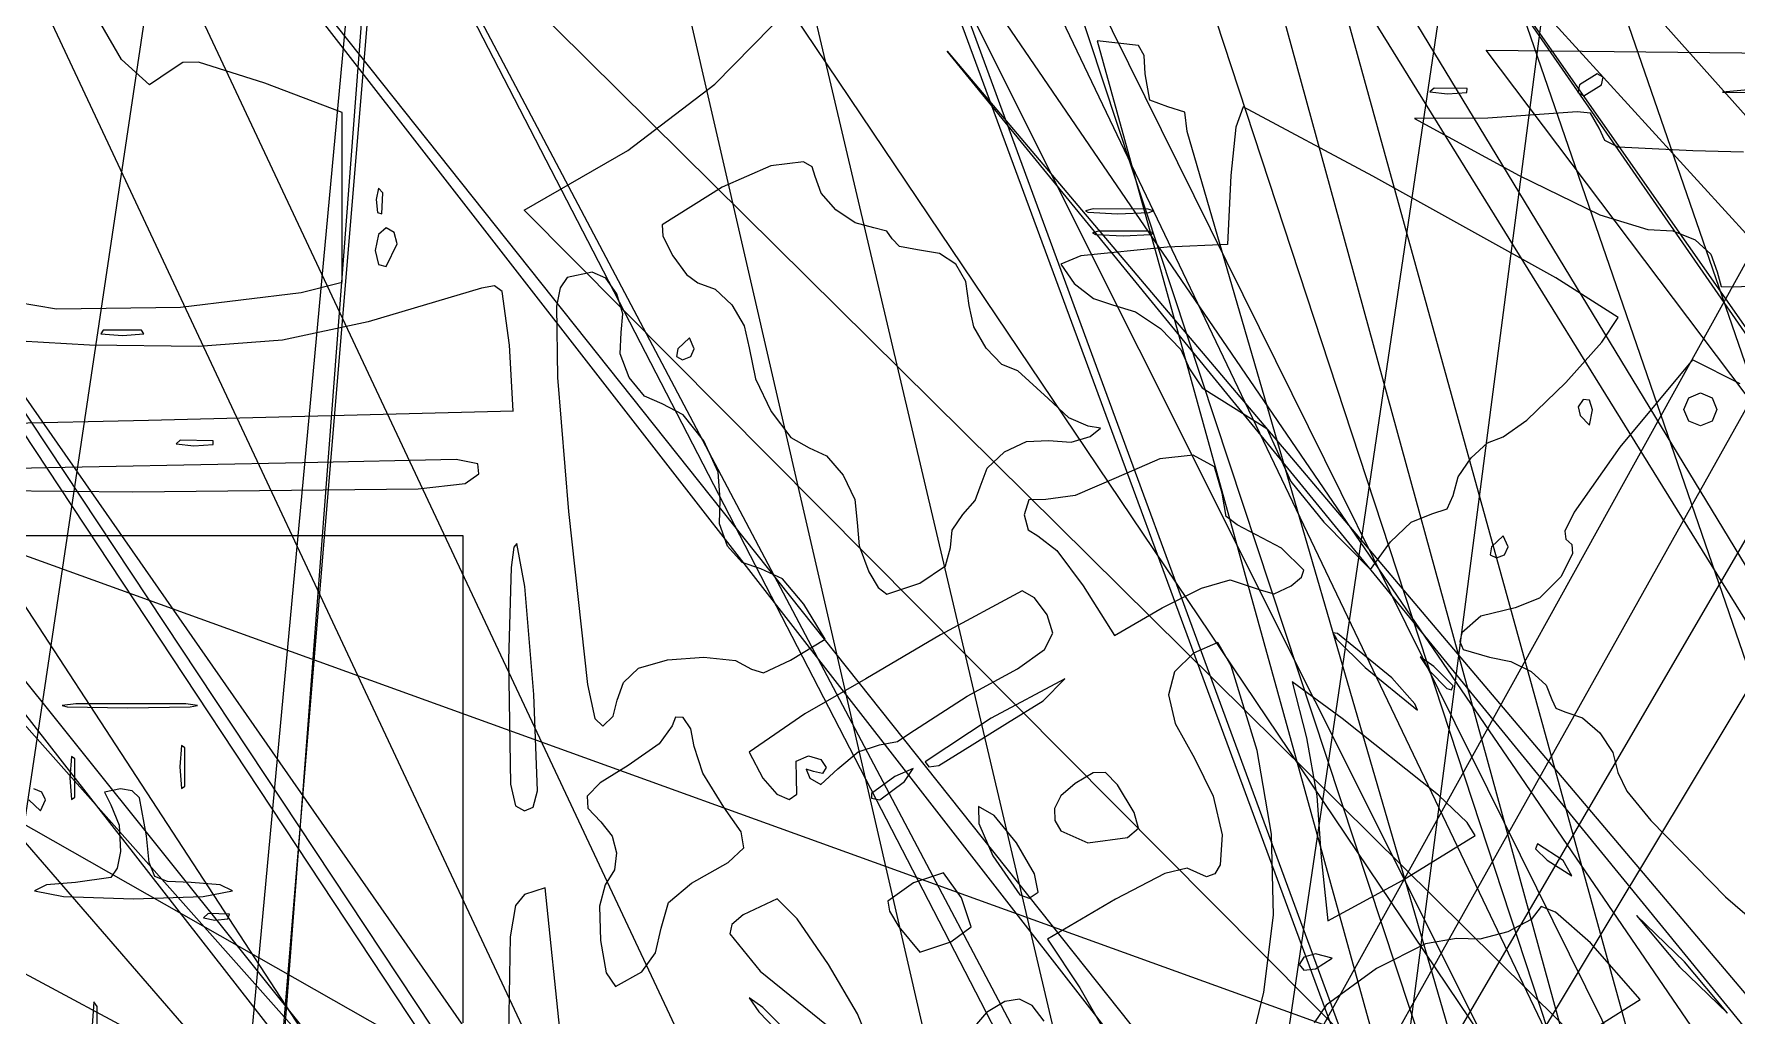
# Model space of a CAD drawing. Extents: x -99 to 383, y -48 to 207.
# Drawn here: x 105.84 to 149.54, y 64.47 to 89.66 of the extents above; entities that cross this region are included whole.
import ezdxf

# ---------------------------------------------------------------- set-up
doc = ezdxf.new("R2010")
doc.units = 0

msp = doc.modelspace()

# ---------------------------------------------------------------- linework, layer by layer
at = {"layer": 'Image'}
for p, q in [((101.618311, 195.175285), (164.545, 3.69192)), ((161.221387, 3.980536), (98.29404, 194.193918)), ((112.0605, 189.56777), (162.789, 5.92466)), ((161.73033, 3.283581), (111.00217, 188.15977)), ((95.4108, 1.19415), (121.0571, 172.94959)), ((120.527694, 165.965008), (174.277, 10.0841)), ((98.514306, 160.461684), (174.118, 7.71482)), ((174.118, 2.49372), (98.514306, 160.461684)), ((175.2651, -0.499185), (120.148106, 159.615018)), ((119.721334, 153.265257), (106.886, 15.1641)), ((142.370657, 4.642059), (109.1677, 148.746749)), ((112.06048, 148.749853), (145.263, 7.85132)), ((193.193, 4.4925), (107.71483, 145.292801)), ((103.106359, 143.669655), (168.293, 13.4708)), ((106.984385, 143.670023), (193.193, 4.4925)), ((107.292057, 4.933548), (118.836963, 143.034707)), ((111.02801, 141.129171), (159.478, 9.44914)), ((161.548, 3.52248), (112.22885, 137.107511)), ((117.380787, 131.251911), (108.088, 9.09636)), ((115.165715, 126.411816), (213.316, 16.2186)), ((172.17357, 124.26498), (106.465, 5.59171)), ((148.8957, 123.631888), (133.453, 4.93895)), ((109.883767, 6.41889), (180.07142, 123.138027)), ((129.208541, 4.374506), (146.77331, 123.067444)), ((107.718038, 4.922399), (173.42661, 122.291358)), ((175.813593, 121.374137), (107.757, 4.655)), ((95.692643, 120.83883), (148.101, 9.25269)), ((144.969, 7.54461), (92.644665, 119.045441)), ((111.220155, 118.55155), (186.589, 8.27903)), ((222.347102, 4.929354), (124.196845, 112.594694)), ((184.913144, 1.674289), (110.67067, 111.9468)), ((85.954983, 108.532942), (152.405, 13.226)), ((86.942761, 107.580926), (155.025, 4.66925)), ((75.936123, 105.33438), (156.78, 14.3175)), ((79.887232, 105.14623), (157.72, 8.06155)), ((157.72, 5.52155), (79.887232, 105.14623)), ((150.271, 6.59378), (85.87547, 105.216832)), ((157.024, 2.39359), (88.85963, 105.216832)), ((101.33667, 105.286998), (180.851, 5.36021)), ((180.851, 3.10244), (101.33667, 105.286998)), ((109.23889, 105.286998), (161.86, 5.7097)), ((161.86, 3.45192), (109.23889, 105.286998)), ((156.967837, 9.707873), (76.124272, 102.93549)), ((140.56476, 95.268447), (203.487, 5.3546)), ((203.48689, 4.366827), (140.56476, 95.268447)), ((116.13808, 92.869547), (196.952, 12.9275)), ((123.312158, 88.36914), (125.257713, 90.342987)), ((108.085799, 89.004998), (107.554307, 89.91633)), ((129.27591, 89.222253), (196.537, 9.7746)), ((196.53699, 6.930752), (129.27591, 89.222253)), ((134.182867, 89.363724), (133.126124, 89.482854)), ((133.126124, 89.482854), (156.578, 4.84142)), ((134.329446, 89.110708), (134.182867, 89.363724)), ((143.1045, 89.245364), (159.5301, 89.067956)), ((207.408009, 3.990547), (143.1045, 89.245364)), ((108.809757, 88.35399), (108.085799, 89.004998)), ((109.389325, 88.74697), (108.809757, 88.35399)), ((109.663917, 88.923144), (109.389325, 88.74697)), ((110.067625, 88.9355), (109.663917, 88.923144)), ((111.764455, 88.394192), (110.067625, 88.9355)), ((134.355904, 88.636188), (134.329446, 89.110708)), ((113.746605, 87.648434), (111.764455, 88.394192)), ((121.077361, 86.671438), (123.312158, 88.36914)), ((134.475128, 87.962354), (134.355904, 88.636188)), ((145.50406, 88.354044), (145.463783, 88.154725)), ((145.960695, 88.636266), (145.50406, 88.354044)), ((145.611869, 88.071822), (146.068504, 88.354044)), ((146.108781, 88.553363), (145.960695, 88.636266)), ((146.068504, 88.354044), (146.108781, 88.553363)), ((146.068504, 88.354044), (146.068504, 88.354044)), ((151.289629, 88.362801), (149.172969, 88.163101)), ((134.939962, 87.789522), (134.475128, 87.962354)), ((141.769978, 88.267413), (141.666095, 88.172458)), ((141.666095, 88.172458), (142.117393, 88.126855)), ((142.616644, 88.256943), (141.769978, 88.267413)), ((142.117393, 88.126855), (142.613303, 88.160756)), ((142.613303, 88.160756), (142.616644, 88.256957)), ((142.616644, 88.256957), (142.616644, 88.256943)), ((145.463783, 88.154725), (145.611869, 88.071822)), ((149.172969, 88.163101), (151.995189, 88.138378)), ((113.750218, 85.472094), (113.746605, 87.648434)), ((135.379247, 87.653154), (134.939962, 87.789522)), ((135.43385, 87.154523), (135.379247, 87.653154)), ((136.875767, 87.789598), (136.685736, 87.271455)), ((140.201947, 86.014368), (136.875767, 87.789598)), ((143.153233, 87.500325), (141.271323, 87.49327)), ((141.271323, 87.49327), (143.952433, 86.02801)), ((145.444483, 87.664443), (143.153233, 87.500325)), ((145.785376, 87.625569), (145.444483, 87.664443)), ((146.005597, 87.24111), (145.785376, 87.625569)), ((160.115479, 2.513088), (135.43385, 87.154523)), ((136.685736, 87.271455), (136.557618, 86.025708)), ((146.15293, 86.92906), (146.005597, 87.24111)), ((118.42365, 85.135992), (121.077361, 86.671438)), ((146.496385, 86.754141), (146.15293, 86.92906)), ((148.415097, 86.660704), (146.496385, 86.754141)), ((149.708454, 86.624749), (148.415097, 86.660704)), ((124.750727, 86.280308), (123.503551, 85.729491)), ((125.585584, 86.38244), (124.750727, 86.280308)), ((125.81151, 86.253682), (125.585584, 86.38244)), ((125.890097, 85.998872), (125.81151, 86.253682)), ((114.67934, 85.707129), (114.622793, 85.414157)), ((114.7933, 85.584667), (114.67934, 85.707129)), ((123.503551, 85.729491), (121.962077, 84.767002)), ((126.042854, 85.578116), (125.890097, 85.998872)), ((136.557618, 86.025708), (136.4736, 84.261818)), ((144.892557, 83.403818), (140.201947, 86.014368)), ((143.952433, 86.02801), (146.027969, 85.016485)), ((113.75383, 83.295754), (113.750218, 85.472094)), ((114.622793, 85.414157), (114.657148, 85.082216)), ((114.771033, 85.043741), (114.793329, 85.584667)), ((114.793329, 85.584667), (114.7933, 85.584667)), ((126.422772, 85.150461), (126.042854, 85.578116)), ((114.657148, 85.082216), (114.771033, 85.043741)), ((197.875363, 5.193932), (118.42365, 85.135992)), ((126.912322, 84.818576), (126.422772, 85.150461)), ((127.393977, 84.685132), (126.912322, 84.818576)), ((133.01939, 85.169809), (132.827889, 85.12371)), ((132.827889, 85.12371), (132.883049, 85.085379)), ((132.883049, 85.085379), (133.650523, 85.04801)), ((134.4305, 85.165971), (133.01939, 85.169809)), ((133.650523, 85.04801), (134.461728, 85.081122)), ((134.4305, 85.165956), (134.4305, 85.165971)), ((134.564216, 85.118989), (134.4305, 85.165956)), ((134.461728, 85.081122), (134.564216, 85.118989)), ((146.027969, 85.016485), (147.253133, 84.64212)), ((114.683407, 84.514413), (114.600503, 84.104011)), ((114.882728, 84.685112), (114.683407, 84.514413)), ((115.082047, 84.565651), (114.882728, 84.685112)), ((115.16495, 84.278436), (115.082047, 84.565651)), ((121.962077, 84.767002), (121.977299, 84.472768)), ((121.977299, 84.472768), (122.233903, 83.966329)), ((127.727099, 84.602229), (127.393977, 84.685132)), ((127.865655, 84.40291), (127.727099, 84.602229)), ((128.056332, 84.203591), (127.865655, 84.40291)), ((133.15641, 84.6021), (133.010062, 84.554611)), ((133.010062, 84.554611), (133.081004, 84.515722)), ((133.081004, 84.515722), (133.791409, 84.479793)), ((134.42641, 84.6021), (133.15641, 84.6021)), ((133.791409, 84.479793), (134.501814, 84.515721)), ((134.572756, 84.554611), (134.426408, 84.6021)), ((134.426408, 84.6021), (134.42641, 84.6021)), ((134.501814, 84.515721), (134.572756, 84.554611)), ((147.253133, 84.64212), (147.899456, 84.610196)), ((147.899456, 84.610196), (148.470168, 84.382528)), ((148.470168, 84.382528), (148.877187, 84.012921)), ((114.600503, 84.104011), (114.683407, 83.744846)), ((114.882728, 83.697335), (115.16495, 84.278436)), ((115.16495, 84.278436), (115.16495, 84.278436)), ((122.233903, 83.966329), (122.584492, 83.486981)), ((128.514766, 84.120688), (128.056332, 84.203591)), ((129.083019, 84.027384), (128.514766, 84.120688)), ((129.498872, 83.753226), (129.083019, 84.027384)), ((132.70247, 83.963664), (132.197399, 83.756465)), ((134.92138, 84.188657), (132.70247, 83.963664)), ((136.4736, 84.261818), (134.92138, 84.188657)), ((148.877187, 84.012921), (149.032433, 83.55518)), ((114.683407, 83.744846), (114.882728, 83.697335)), ((120.164367, 83.551904), (119.528348, 83.411919)), ((120.513478, 83.391054), (120.164367, 83.551904)), ((122.584492, 83.486981), (122.881669, 83.274022)), ((129.754282, 83.306846), (129.498872, 83.753226)), ((132.197399, 83.756465), (132.534548, 83.260714)), ((149.032433, 83.55518), (149.137123, 83.183046)), ((103.176278, 83.148525), (106.416044, 82.611638)), ((112.6955, 83.029949), (113.75383, 83.295754)), ((117.32529, 83.134571), (114.419805, 82.270926)), ((117.662022, 83.198162), (117.32529, 83.134571)), ((117.85828, 83.049157), (117.662022, 83.198162)), ((118.044815, 81.676961), (117.85828, 83.049157)), ((119.347106, 83.150417), (119.248808, 82.677351)), ((119.528348, 83.411919), (119.347106, 83.150417)), ((120.798001, 82.98956), (120.513478, 83.391054)), ((122.881669, 83.274022), (123.325121, 83.114241)), ((123.325121, 83.114241), (123.750869, 82.709064)), ((129.841206, 82.696878), (129.754282, 83.306846)), ((132.534548, 83.260714), (133.028571, 82.871488)), ((146.491797, 82.387348), (144.892557, 83.403818)), ((149.137123, 83.183046), (149.460846, 83.173918)), ((149.460846, 83.173918), (150.060196, 83.1967)), ((106.416044, 82.611638), (109.605902, 82.649994)), ((109.605902, 82.649994), (112.695484, 83.02995)), ((112.695484, 83.02995), (112.6955, 83.029949)), ((119.248808, 82.677351), (119.276334, 80.84485)), ((120.952588, 82.482615), (120.798001, 82.98956)), ((123.750869, 82.709064), (124.071052, 82.169735)), ((129.964581, 82.143474), (129.841206, 82.696878)), ((133.028571, 82.871488), (133.515947, 82.709597)), ((133.515947, 82.709597), (134.108743, 82.532844)), ((114.419805, 82.270926), (112.223369, 81.804697)), ((120.911888, 82.005414), (120.952588, 82.482615)), ((124.071052, 82.169735), (124.197809, 81.607502)), ((134.108743, 82.532844), (134.754664, 82.101316)), ((146.080784, 81.757431), (146.491797, 82.387348)), ((107.26349, 81.673181), (103.58639, 81.891593)), ((107.616993, 82.057476), (107.558344, 81.966321)), ((107.558344, 81.966321), (108.110881, 81.928407)), ((108.60477, 82.057476), (107.616993, 82.057476)), ((108.110881, 81.928407), (108.663419, 81.966321)), ((108.663419, 81.966321), (108.60477, 82.057476)), ((108.60477, 82.057476), (108.60477, 82.057476)), ((112.223369, 81.804697), (110.062443, 81.638058)), ((120.888503, 81.45149), (120.911888, 82.005414)), ((122.66189, 81.862927), (122.363017, 81.580705)), ((122.78635, 81.580705), (122.66189, 81.862927)), ((130.274506, 81.598069), (129.964581, 82.143474)), ((134.754664, 82.101316), (135.275517, 81.563114)), ((145.149343, 80.720829), (146.080784, 81.757431)), ((110.062443, 81.638058), (107.26349, 81.673181)), ((118.143, 79.990651), (118.044815, 81.676961)), ((121.119284, 80.850091), (120.888503, 81.45149)), ((122.363017, 81.580705), (122.327626, 81.381386)), ((122.327626, 81.381386), (122.487477, 81.298483)), ((122.487477, 81.298483), (122.698551, 81.381386)), ((122.698551, 81.381386), (122.78635, 81.580705)), ((122.78635, 81.580705), (122.78635, 81.580705)), ((124.197809, 81.607502), (124.360453, 80.815293)), ((130.680681, 81.181911), (130.274506, 81.598069)), ((135.275517, 81.563114), (135.493107, 81.066337)), ((148.402887, 81.298405), (146.541967, 79.062265)), ((149.627227, 80.681993), (148.402887, 81.298405)), ((121.509109, 80.367391), (121.119284, 80.850091)), ((131.092806, 81.016248), (130.680681, 81.181911)), ((131.867195, 80.310693), (131.092806, 81.016248)), ((135.493107, 81.066337), (135.816464, 80.580529)), ((119.276334, 80.84485), (119.561513, 77.411064)), ((124.360453, 80.815293), (124.7599, 79.976412)), ((135.816464, 80.580529), (136.621997, 80.0758)), ((144.152861, 79.751384), (145.149343, 80.720829)), ((148.308344, 80.327356), (148.607323, 80.45171)), ((148.607323, 80.45171), (148.906302, 80.327356)), ((108.783634, 79.748347), (118.143034, 79.990654)), ((118.143034, 79.990654), (118.143, 79.990651)), ((121.962858, 80.169564), (121.509109, 80.367391)), ((122.500837, 79.892379), (121.962858, 80.169564)), ((124.7599, 79.976412), (125.26343, 79.311374)), ((132.398208, 79.811081), (131.867195, 80.310693)), ((136.621997, 80.0758), (137.480691, 79.538992)), ((145.593996, 80.278799), (145.472348, 80.096961)), ((145.472348, 80.096961), (145.516582, 79.867881)), ((145.763354, 80.262757), (145.593996, 80.278799)), ((145.760768, 79.625057), (145.8338, 80.016079)), ((145.8338, 80.016079), (145.763354, 80.262757)), ((145.8338, 80.016079), (145.8338, 80.016079)), ((148.18399, 80.028377), (148.308344, 80.327356)), ((148.308344, 79.729398), (148.18399, 80.028377)), ((148.18399, 80.028377), (148.18399, 80.028377)), ((148.906302, 80.327356), (149.030656, 80.028377)), ((149.030656, 80.028377), (148.906302, 79.729398)), ((99.438234, 79.543877), (108.783634, 79.748347)), ((123.028747, 79.225826), (122.500837, 79.892379)), ((132.895585, 79.600817), (132.398208, 79.811081)), ((133.209571, 79.549826), (132.895585, 79.600817)), ((132.947994, 79.330338), (133.209571, 79.549826)), ((137.480691, 79.538992), (137.743607, 78.95759)), ((143.546727, 79.322938), (144.152861, 79.751384)), ((145.516582, 79.867881), (145.760768, 79.625057)), ((148.607323, 79.605044), (148.308344, 79.729398)), ((148.906302, 79.729398), (148.607323, 79.605044)), ((109.596334, 79.2363), (109.49244, 79.141345)), ((109.49244, 79.141345), (109.943741, 79.095742)), ((110.443, 79.22583), (109.596334, 79.2363)), ((109.943741, 79.095742), (110.439648, 79.129643)), ((110.439648, 79.129643), (110.443, 79.225844)), ((110.443, 79.225844), (110.443, 79.22583)), ((123.396329, 78.417407), (123.028747, 79.225826)), ((125.26343, 79.311374), (125.738319, 79.040692)), ((130.74411, 78.937361), (131.31525, 79.20369)), ((131.31525, 79.20369), (131.878284, 79.226997)), ((131.878284, 79.226997), (132.460106, 79.190191)), ((132.460106, 79.190191), (132.947994, 79.330338)), ((142.719571, 78.785165), (143.139256, 79.16827)), ((143.139256, 79.16827), (143.546727, 79.322938)), ((112.72955, 78.662008), (103.67351, 78.476249)), ((116.674742, 78.745509), (112.72955, 78.662008)), ((117.228367, 78.628704), (116.674742, 78.745509)), ((125.738319, 79.040692), (126.181037, 78.837592)), ((126.181037, 78.837592), (126.605254, 78.339514)), ((130.301342, 78.520035), (130.74411, 78.937361)), ((134.733582, 78.760791), (133.614095, 78.270798)), ((135.590521, 78.854355), (134.733582, 78.760791)), ((136.138627, 78.558168), (135.590521, 78.854355)), ((137.743607, 78.95759), (138.095056, 78.174986)), ((142.391569, 78.294975), (142.719571, 78.785165)), ((146.541967, 79.062265), (145.363026, 77.388785)), ((116.906962, 78.128706), (117.25997, 78.379786)), ((117.25998, 78.379786), (117.228367, 78.628704)), ((117.25997, 78.379786), (117.25998, 78.379786)), ((123.453328, 77.714624), (123.396329, 78.417407)), ((126.605254, 78.339514), (126.903723, 77.713296)), ((130.123424, 78.043737), (130.301342, 78.520035)), ((133.614095, 78.270798), (132.564364, 77.817065)), ((136.331615, 77.878905), (136.138627, 78.558168)), ((142.259147, 77.819048), (142.391569, 78.294975)), ((101.920107, 77.986063), (108.37836, 77.911805)), ((108.37836, 77.911805), (115.699877, 77.987611)), ((115.699877, 77.987611), (116.906962, 78.128706)), ((129.993306, 77.692065), (130.123424, 78.043737)), ((132.564364, 77.817065), (131.805335, 77.714157)), ((136.435568, 77.284722), (136.331615, 77.878905)), ((138.095056, 78.174986), (138.940008, 77.13747)), ((142.107682, 77.479461), (142.259147, 77.819048)), ((119.561513, 77.411064), (120.042095, 72.972692)), ((123.430899, 77.096764), (123.453328, 77.714624)), ((126.903723, 77.713296), (126.969199, 77.125772)), ((129.680477, 77.331081), (129.993306, 77.692065)), ((131.3758, 77.70578), (131.251615, 77.32094)), ((131.805335, 77.714157), (131.3758, 77.70578)), ((141.71824, 77.347382), (142.107682, 77.479461)), ((145.363026, 77.388785), (145.129376, 76.90731)), ((123.638172, 76.523219), (123.430899, 77.096764)), ((126.969199, 77.125772), (127.018916, 76.531311)), ((129.36261, 76.485132), (129.404375, 76.930941)), ((129.404375, 76.930941), (129.680477, 77.331081)), ((131.251615, 77.32094), (131.355243, 76.940814)), ((131.355243, 76.940814), (131.604392, 76.782412)), ((136.716876, 77.06514), (136.435568, 77.284722)), ((137.858266, 76.470388), (136.716876, 77.06514)), ((138.940008, 77.13747), (140.136427, 75.91842)), ((140.656873, 76.632899), (141.183351, 77.137502)), ((141.183351, 77.137502), (141.718254, 77.347381)), ((141.718254, 77.347381), (141.71824, 77.347382)), ((108.533, 76.7829), (100.207, 76.7829)), ((105.005315, 76.500654), (156.817, 57.7957)), ((116.85835, 76.7829), (108.533, 76.7829)), ((116.858632, 64.2946), (116.85835, 76.7829)), ((118.153383, 76.493253), (118.087458, 75.968954)), ((118.235811, 76.585373), (118.153383, 76.493253)), ((118.43854, 75.488977), (118.235811, 76.585373)), ((124.012758, 76.100778), (123.638172, 76.523219)), ((127.018916, 76.531311), (127.266689, 75.859682)), ((129.233371, 76.016932), (129.362611, 76.485131)), ((129.362611, 76.485131), (129.36261, 76.485132)), ((131.604392, 76.782412), (132.090714, 76.40665)), ((140.136427, 75.91842), (140.656873, 76.632899)), ((143.247007, 76.500716), (143.211616, 76.301396)), ((143.54588, 76.782938), (143.247007, 76.500716)), ((143.67034, 76.500716), (143.54588, 76.782938)), ((143.582541, 76.301396), (143.67034, 76.500716)), ((143.67034, 76.500716), (143.67034, 76.500716)), ((145.129376, 76.90731), (145.155777, 76.701555)), ((145.155777, 76.701555), (145.31111, 76.562194)), ((145.31111, 76.562194), (145.326831, 76.33353)), ((124.492268, 75.936234), (124.012758, 76.100778)), ((132.090714, 76.40665), (132.764552, 75.503932)), ((138.428513, 75.90813), (137.858266, 76.470388)), ((143.211616, 76.301396), (143.371467, 76.218494)), ((143.371467, 76.218494), (143.582541, 76.301396)), ((145.326831, 76.33353), (145.036828, 75.74035)), ((118.087458, 75.968954), (118.01675, 73.607919)), ((125.047729, 75.682897), (124.492268, 75.936234)), ((125.598238, 75.036265), (125.047729, 75.682897)), ((127.266689, 75.859682), (127.504883, 75.455938)), ((128.571599, 75.56995), (129.233371, 76.016932)), ((135.806069, 75.444282), (136.537101, 75.654032)), ((136.537101, 75.654032), (136.5371, 75.65403)), ((136.5371, 75.65403), (137.333502, 75.390807)), ((138.108004, 75.50161), (138.369976, 75.722742)), ((138.369976, 75.722742), (138.428513, 75.90813)), ((145.036828, 75.74035), (144.480559, 75.186123)), ((118.67238, 72.711565), (118.43854, 75.488977)), ((127.504883, 75.455938), (127.726517, 75.289776)), ((127.726517, 75.289776), (128.571599, 75.56995)), ((131.202293, 75.371806), (129.102473, 74.242916)), ((131.519197, 75.191838), (131.202293, 75.371806)), ((131.842514, 74.75915), (131.519197, 75.191838)), ((132.764552, 75.503932), (133.571961, 74.225952)), ((134.790371, 74.939993), (135.806069, 75.444282)), ((137.333502, 75.390807), (137.665328, 75.298)), ((137.665328, 75.298), (138.108004, 75.50161)), ((144.480559, 75.186123), (143.852817, 74.934955)), ((126.145523, 74.13629), (125.598238, 75.036265)), ((131.988152, 74.291055), (131.842514, 74.75915)), ((133.571961, 74.225952), (134.790371, 74.939993)), ((142.969581, 74.728628), (142.48679, 74.299526)), ((143.852817, 74.934955), (142.969581, 74.728628)), ((131.775129, 73.869163), (131.988152, 74.291055)), ((139.29484, 74.28065), (139.175888, 74.295935)), ((139.175888, 74.295935), (139.269264, 74.136963)), ((142.48679, 74.299526), (142.432176, 74.071469)), ((125.252036, 73.592928), (126.145523, 74.13629)), ((129.102473, 74.242916), (127.185733, 73.114026)), ((131.082818, 73.370864), (131.775129, 73.869163)), ((136.21991, 74.048019), (135.59821, 73.77456)), ((136.561744, 73.454241), (136.21991, 74.048019)), ((139.269264, 74.136963), (140.000395, 73.410461)), ((140.6882, 73.13835), (139.29484, 74.28065)), ((142.432176, 74.071469), (142.52161, 73.871761)), ((142.52161, 73.871761), (143.191204, 73.669445)), ((118.01675, 73.607919), (118.07106, 70.412466)), ((121.355202, 73.386307), (122.096515, 73.60281)), ((122.096515, 73.60281), (123.027841, 73.669714)), ((123.027841, 73.669714), (123.84748, 73.589341)), ((123.84748, 73.589341), (124.253732, 73.364012)), ((124.560638, 73.269373), (125.252036, 73.592928)), ((135.59821, 73.77456), (135.112694, 73.297191)), ((137.232396, 71.274778), (136.561744, 73.454241)), ((141.764311, 73.432276), (141.41153, 73.678499)), ((141.41153, 73.678499), (141.657744, 73.32572)), ((142.2582, 72.938388), (141.764311, 73.432276)), ((143.191204, 73.669445), (143.743354, 73.562333)), ((143.743354, 73.562333), (144.261995, 73.301542)), ((221.902, 3.32284), (99.07898, 73.079475)), ((120.8093, 72.569836), (120.969655, 73.025956)), ((120.969655, 73.025956), (121.355202, 73.386307)), ((124.253732, 73.364012), (124.560638, 73.269373)), ((127.185733, 73.114026), (125.61959, 72.218864)), ((129.790594, 72.67355), (131.082818, 73.370864)), ((132.29254, 73.113985), (130.409397, 72.104016)), ((131.739018, 72.549541), (132.29254, 73.113985)), ((135.112694, 73.297191), (134.955548, 72.702488)), ((139.41612, 72.096676), (138.12651, 73.039901)), ((138.12651, 73.039901), (138.498902, 71.604371)), ((140.000395, 73.410461), (141.3446, 72.309283)), ((140.688198, 73.138348), (140.6882, 73.13835)), ((141.281771, 72.476482), (140.688198, 73.138348)), ((141.657744, 73.32572), (142.096233, 72.868657)), ((144.261995, 73.301542), (144.646774, 72.954585)), ((118.761502, 70.242166), (118.67238, 72.711569)), ((118.67238, 72.711569), (118.67238, 72.711565)), ((120.042095, 72.972692), (120.238049, 72.10176)), ((120.700956, 72.157953), (120.809301, 72.569832)), ((120.809301, 72.569832), (120.8093, 72.569836)), ((128.292254, 71.708286), (129.790594, 72.67355)), ((130.828259, 71.985097), (131.739018, 72.549541)), ((134.955548, 72.702488), (135.126992, 71.969634)), ((142.096233, 72.868657), (142.216226, 72.834806)), ((142.216226, 72.834806), (142.2582, 72.938387)), ((142.2582, 72.938387), (142.2582, 72.938388)), ((144.646774, 72.954585), (144.797334, 72.588975)), ((144.797334, 72.588975), (144.89444, 72.361798)), ((106.919749, 72.47584), (106.563463, 72.43536)), ((106.563463, 72.43536), (106.695667, 72.40201)), ((106.695667, 72.40201), (108.250839, 72.370523)), ((109.741969, 72.474428), (106.919749, 72.47584)), ((108.250839, 72.370523), (109.853024, 72.400474)), ((110.036115, 72.433701), (109.741969, 72.474505)), ((109.741969, 72.474505), (109.741969, 72.474428)), ((109.853024, 72.400474), (110.036115, 72.433701)), ((120.440465, 71.903974), (120.700956, 72.157953)), ((122.303073, 72.135432), (122.22017, 71.91263)), ((122.502392, 72.126227), (122.303073, 72.135432)), ((122.701711, 71.836596), (122.502392, 72.126227)), ((125.61959, 72.218864), (124.196723, 71.233566)), ((141.3446, 72.309283), (141.281771, 72.476482)), ((144.89444, 72.361798), (145.127901, 72.26731)), ((145.127901, 72.26731), (145.580995, 72.115503)), ((145.580995, 72.115503), (146.022762, 71.732749)), ((120.238049, 72.10176), (120.440465, 71.903974)), ((122.22017, 71.91263), (121.888559, 71.452215)), ((122.784614, 71.385185), (122.701711, 71.836596)), ((127.998398, 71.505176), (128.292254, 71.708286)), ((130.409397, 72.104016), (128.71159, 70.983805)), ((129.9175, 71.420653), (130.828259, 71.985097)), ((135.126992, 71.969634), (135.627251, 71.07781)), ((141.885317, 70.13212), (139.41612, 72.096676)), ((146.022762, 71.732749), (146.357792, 71.228048)), ((109.624229, 71.408798), (109.586315, 70.856259)), ((109.715384, 71.350148), (109.624229, 71.408798)), ((109.715384, 70.362371), (109.715384, 71.350148)), ((109.715384, 71.350148), (109.715384, 71.350148)), ((121.888559, 71.452215), (121.09128, 70.89014)), ((123.006761, 70.693754), (122.784614, 71.385185)), ((124.196723, 71.233566), (124.546819, 70.570195)), ((126.474151, 70.810439), (126.991513, 71.241433)), ((126.991513, 71.241433), (127.541431, 71.420696)), ((127.541431, 71.420696), (127.998398, 71.505176)), ((129.061221, 70.895477), (129.9175, 71.420656)), ((129.9175, 71.420656), (129.9175, 71.420653)), ((137.597697, 69.131581), (137.232396, 71.274778)), ((138.498902, 71.604371), (138.761887, 70.111176)), ((106.802009, 71.126576), (106.764094, 70.574038)), ((106.893163, 71.067926), (106.802009, 71.126576)), ((106.893163, 70.08015), (106.893163, 71.067927)), ((106.893163, 71.067927), (106.893163, 71.067926)), ((109.586315, 70.856259), (109.624229, 70.303722)), ((121.09128, 70.89014), (120.370677, 70.446068)), ((125.404191, 71.003457), (125.716046, 71.138474)), ((125.40738, 70.57403), (125.404191, 71.003457)), ((125.846461, 70.74209), (125.660156, 70.799544)), ((125.660156, 70.799544), (125.750308, 70.571823)), ((125.716046, 71.138474), (126.038263, 71.050678)), ((126.035458, 70.406092), (126.474151, 70.810439)), ((126.038263, 71.050678), (126.172286, 70.839595)), ((126.172286, 70.839595), (126.076578, 70.687666)), ((128.407631, 70.819429), (127.936172, 70.610306)), ((128.18385, 70.479124), (128.407631, 70.819429)), ((128.71159, 70.983805), (128.805017, 70.856411)), ((128.805017, 70.856411), (129.061221, 70.895477)), ((135.627251, 71.07781), (136.103844, 70.11075)), ((146.357792, 71.228048), (146.490671, 70.7104)), ((106.764094, 70.574038), (106.802009, 70.021501)), ((109.624229, 70.303722), (109.715384, 70.362371)), ((118.07106, 70.412466), (118.201078, 69.863013)), ((120.370677, 70.446068), (120.036624, 70.105833)), ((123.540884, 69.827055), (123.006761, 70.693754)), ((124.546819, 70.570195), (124.901319, 70.158475)), ((125.418232, 70.160778), (125.40737, 70.574033)), ((125.40737, 70.574033), (125.40738, 70.57403)), ((125.750308, 70.571823), (126.035458, 70.406092)), ((126.076578, 70.687666), (125.846461, 70.74209)), ((127.936172, 70.610306), (127.334577, 70.178722)), ((127.548851, 70.009585), (128.18385, 70.479123)), ((128.18385, 70.479123), (128.18385, 70.479124)), ((132.562651, 70.433844), (132.196136, 70.113209)), ((133.025772, 70.705815), (132.562651, 70.433844)), ((133.342953, 70.716029), (133.025772, 70.705815)), ((133.648858, 70.397945), (133.342953, 70.716029)), ((134.078151, 69.685024), (133.648858, 70.397945)), ((146.490671, 70.7104), (146.72093, 70.239016)), ((105.710842, 70.009596), (106.009721, 69.727374)), ((106.04638, 70.208916), (105.835296, 70.291818)), ((106.009721, 69.727374), (106.134175, 70.009596)), ((106.134175, 70.009596), (106.04638, 70.208916)), ((106.134175, 70.009596), (106.134175, 70.009596)), ((106.802009, 70.021501), (106.893163, 70.08015)), ((108.05895, 70.291813), (107.654883, 70.212892)), ((107.654883, 70.212892), (107.813346, 69.885546)), ((108.357563, 70.244442), (108.05895, 70.291813)), ((108.548155, 70.065538), (108.357563, 70.244442)), ((108.728505, 69.092373), (108.548155, 70.065538)), ((118.655398, 69.827162), (118.761502, 70.242166)), ((120.036624, 70.105833), (120.05351, 69.796496)), ((124.901319, 70.158475), (125.22067, 70.022131)), ((125.22067, 70.022131), (125.418232, 70.160778)), ((127.334577, 70.178722), (127.335149, 70.054239)), ((127.335149, 70.054239), (127.548851, 70.009585)), ((132.196136, 70.113209), (132.02813, 69.787458)), ((136.103844, 70.11075), (136.329941, 69.119044)), ((138.761887, 70.111176), (138.871266, 68.537011)), ((142.623101, 69.42923), (141.885317, 70.13212)), ((146.72093, 70.239016), (147.335014, 69.479484)), ((107.813346, 69.885546), (108.024759, 69.365626)), ((118.201078, 69.863013), (118.430064, 69.727369)), ((118.430064, 69.727369), (118.655398, 69.827162)), ((120.05351, 69.796496), (120.385725, 69.44512)), ((123.98984, 69.194883), (123.540884, 69.827055)), ((130.482397, 69.612712), (130.08165, 69.84324)), ((130.08165, 69.84324), (130.085026, 69.406721)), ((131.053374, 68.906327), (130.482397, 69.612712)), ((132.02813, 69.787458), (132.0357, 69.480245)), ((134.184482, 69.286768), (134.078151, 69.685024)), ((98.341382, 69.445155), (221.902, 3.32284)), ((108.024759, 69.365626), (108.059571, 68.686106)), ((108.796799, 68.406103), (108.728505, 69.092373)), ((120.385725, 69.44512), (120.675304, 69.080806)), ((120.675304, 69.080806), (120.793317, 68.649801)), ((124.054773, 68.784181), (123.98984, 69.194883)), ((130.085026, 69.406721), (130.450288, 68.57787)), ((132.0357, 69.480245), (132.195912, 69.215219)), ((132.195912, 69.215219), (132.882526, 68.906337)), ((132.882526, 68.906337), (133.904501, 69.050024)), ((133.9045, 69.050024), (134.184482, 69.286768)), ((133.904501, 69.050024), (133.9045, 69.050024)), ((136.329941, 69.119044), (136.281125, 68.345766)), ((137.654578, 67.05536), (137.597697, 69.131581)), ((140.95101, 67.940086), (142.82237, 69.095266)), ((142.82237, 69.095266), (142.623101, 69.42923)), ((147.335014, 69.479484), (149.25451, 67.528716)), ((108.059571, 68.686106), (107.979182, 68.261684)), ((120.793317, 68.649801), (120.735467, 68.214001)), ((123.656054, 68.406983), (124.054773, 68.784181)), ((131.520928, 68.117951), (131.053374, 68.906327)), ((144.427361, 68.880736), (144.375273, 68.759019)), ((144.375273, 68.759019), (144.6736, 68.466378)), ((145.08031, 68.457403), (144.427361, 68.880736)), ((107.979182, 68.261684), (107.810665, 68.022418)), ((108.941902, 68.049224), (108.796799, 68.406103)), ((120.735467, 68.214001), (120.497457, 67.8353)), ((122.714058, 67.875325), (123.656054, 68.406983)), ((130.450288, 68.57787), (131.137654, 67.573271)), ((135.439094, 68.260623), (134.859399, 68.12007)), ((135.932982, 68.03399), (135.439094, 68.260623)), ((136.281125, 68.345766), (136.145995, 68.116998)), ((138.871266, 68.537011), (139.046018, 66.905181)), ((144.6736, 68.466378), (145.307231, 68.062516)), ((145.307231, 68.062516), (145.08031, 68.457404)), ((145.08031, 68.457404), (145.08031, 68.457403)), ((106.16258, 67.830753), (105.851771, 67.681263)), ((106.910101, 67.89293), (106.16258, 67.830753)), ((107.810665, 68.022418), (106.910101, 67.89293)), ((109.266631, 67.91406), (108.941902, 68.049224)), ((109.873806, 67.892933), (109.266631, 67.91406)), ((110.621327, 67.830756), (109.873806, 67.892933)), ((110.932136, 67.681266), (110.621327, 67.830756)), ((118.955764, 67.75184), (118.43371, 67.580534)), ((119.365663, 63.87129), (118.955764, 67.75184)), ((120.497457, 67.8353), (120.352739, 67.287981)), ((122.12292, 67.379407), (122.714058, 67.875325)), ((128.408721, 67.882272), (127.75561, 67.417008)), ((129.180566, 68.143316), (128.408721, 67.882272)), ((129.644011, 67.495746), (129.180566, 68.143316)), ((131.61141, 67.64145), (131.520928, 68.117951)), ((134.859399, 68.12007), (133.597734, 67.463896)), ((136.145995, 68.116998), (135.932982, 68.03399)), ((139.046018, 66.905181), (140.951018, 67.940091)), ((140.951018, 67.940091), (140.95101, 67.940086)), ((105.851771, 67.681263), (106.598028, 67.531774)), ((106.598028, 67.531774), (108.391952, 67.469596)), ((108.391952, 67.469596), (110.185879, 67.531773)), ((110.185879, 67.531773), (110.932132, 67.681263)), ((110.932132, 67.681263), (110.932136, 67.681266)), ((118.201413, 67.305389), (118.066017, 66.499088)), ((118.43371, 67.580534), (118.201413, 67.305389)), ((121.937948, 66.717325), (122.12292, 67.379407)), ((124.913786, 67.469561), (124.038926, 67.065961)), ((125.424977, 66.956782), (124.913786, 67.469561)), ((127.75561, 67.417008), (127.795367, 67.158936)), ((129.892789, 66.753703), (129.644011, 67.495746)), ((131.137654, 67.573271), (131.376571, 67.493153)), ((131.376571, 67.493153), (131.611408, 67.641452)), ((131.611408, 67.641452), (131.61141, 67.64145)), ((133.597734, 67.463896), (131.850444, 66.440536)), ((149.25451, 67.528716), (151.328856, 65.723572)), ((110.314589, 67.097934), (110.192127, 66.983974)), ((110.192127, 66.983974), (110.485099, 66.927427)), ((110.855515, 67.075666), (110.314589, 67.097934)), ((110.485099, 66.927427), (110.81704, 66.961781)), ((110.81704, 66.961781), (110.855515, 67.075656)), ((110.855515, 67.075656), (110.855515, 67.075666)), ((120.352739, 67.287981), (120.376204, 66.400401)), ((124.038926, 67.065961), (123.749696, 66.81707)), ((126.230266, 65.790143), (125.424977, 66.956782)), ((127.795367, 67.158936), (128.037176, 66.756122)), ((137.399972, 65.076821), (137.654578, 67.05536)), ((144.264858, 66.941032), (143.664876, 66.630898)), ((144.516492, 67.280332), (144.264858, 66.941032)), ((144.889555, 67.130839), (144.516492, 67.280332)), ((145.786492, 66.340665), (144.889555, 67.130839)), ((148.195561, 65.856377), (146.964851, 67.046137)), ((146.964851, 67.046137), (148.068281, 65.732447)), ((118.066017, 66.499088), (117.987291, 62.077204)), ((121.792869, 66.086161), (121.937948, 66.717325)), ((123.749696, 66.81707), (123.701798, 66.574415)), ((123.701798, 66.574415), (124.478882, 65.617781)), ((128.037176, 66.756122), (128.571973, 66.109234)), ((129.3678, 66.369596), (129.892789, 66.753703)), ((131.850444, 66.440536), (132.679302, 65.191156)), ((142.349392, 66.452995), (141.553492, 66.319118)), ((142.948927, 66.438647), (142.349392, 66.452995)), ((143.664876, 66.630898), (142.948927, 66.438647)), ((120.376204, 66.400401), (120.526758, 65.576638)), ((121.44406, 65.604665), (121.792869, 66.086161)), ((128.571973, 66.109234), (129.367796, 66.369596)), ((129.367796, 66.369596), (129.3678, 66.369596)), ((138.730467, 66.058496), (138.431488, 65.978195)), ((139.1538, 65.94758), (138.730467, 66.058496)), ((141.553492, 66.319118), (140.289962, 65.689387)), ((147.056492, 64.891945), (145.786492, 66.340665)), ((120.526758, 65.576638), (120.76331, 65.22077)), ((120.76331, 65.22077), (121.444058, 65.604662)), ((121.444058, 65.604662), (121.44406, 65.604665)), ((124.478882, 65.617781), (126.94156, 63.621513)), ((126.974145, 64.527196), (126.230266, 65.790143)), ((138.431488, 65.978195), (138.307134, 65.78513)), ((138.307134, 65.78513), (138.431488, 65.639787)), ((138.431488, 65.639787), (138.730467, 65.674214)), ((138.730467, 65.674214), (139.1538, 65.94758)), ((140.289962, 65.689387), (139.000513, 64.744727)), ((139.1538, 65.94758), (139.1538, 65.94758)), ((148.068281, 65.732447), (149.298991, 64.542687)), ((149.298991, 64.542687), (148.195561, 65.856377)), ((148.195561, 65.856377), (148.195561, 65.856377)), ((132.679302, 65.191156), (133.265046, 64.168401)), ((107.374309, 64.833828), (107.334231, 64.224048)), ((107.462665, 64.714646), (107.374309, 64.833828)), ((107.456969, 63.585758), (107.46267, 64.714648)), ((107.46267, 64.714648), (107.462665, 64.714646)), ((124.547922, 64.68331), (124.195141, 64.929532)), ((124.195141, 64.929532), (124.441355, 64.576754)), ((125.04181, 64.189422), (124.547922, 64.68331)), ((130.755114, 64.837441), (130.284282, 64.556033)), ((131.131135, 64.899202), (130.755114, 64.837441)), ((131.454344, 64.735173), (131.131135, 64.899202)), ((131.766742, 64.33921), (131.454344, 64.735173)), ((137.16118, 64.090607), (137.399972, 65.076821)), ((139.000513, 64.744727), (138.690289, 64.29181)), ((143.565692, 62.692935), (147.056492, 64.891945)), ((124.441355, 64.576754), (124.879844, 64.119691)), ((127.301106, 63.725491), (126.974145, 64.527196)), ((130.284282, 64.556033), (129.927434, 64.141094))]:
    msp.add_line(p, q, dxfattribs=at)

doc.saveas('drawing.dxf')
